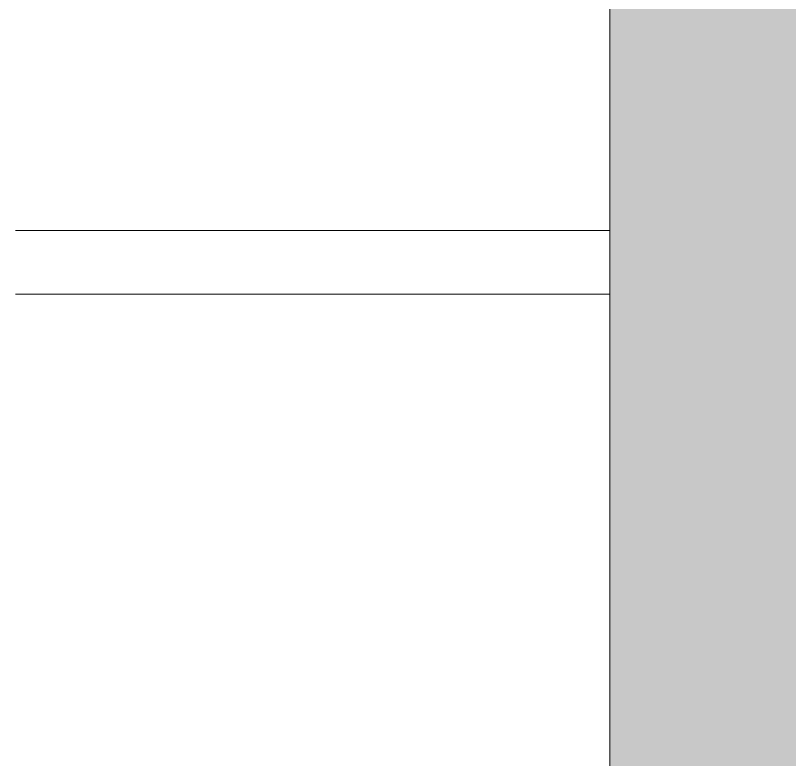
# Model space of a CAD drawing. Header units: metres. Extents: x 147 to 427, y -16 to 162.
# Drawn here: x 335.301 to 337.124, y 80.397 to 82.149 of the extents above; entities that cross this region are included whole.
import ezdxf

# ---------------------------------------------------------------- set-up
doc = ezdxf.new("R2010")
doc.units = ezdxf.units.M
doc.layers.add('1053_ARQ_BASE_MATADOURO_dwg', color=7, linetype='Continuous', lineweight=5, true_color=0x767676)
for name, color, linetype, lineweight in [('A-DETL', 7, 'Continuous', 5), ('A-DETL-GENF', 7, 'Continuous', 5), ('A-ESQ-PORTAS', 7, 'Continuous', 20)]:
    doc.layers.add(name, color=color, linetype=linetype, lineweight=lineweight)

# ---------------------------------------------------------------- blocks, each defined once
blk = doc.blocks.new('1053_ARQ_BASE_MATADOURO_dwg_arq geral tgov-4039641-TÉRREO 1_20 - Dependente 1')
at = {"layer": 'A-ESQ-PORTAS', "color": 253, "true_color": 0xaaaaaa}
for p, q in [((38.0987, -1.5435), (36.6993, -1.5435)), ((38.0987, -1.6935), (36.6993, -1.6935))]:
    blk.add_line(p, q, dxfattribs=at)
blk = doc.blocks.new('1053_ARQ_BASE_MATADOURO_dwg-3625622-TÉRREO 1_20 - Dependente 1')
blk.add_blockref('1053_ARQ_BASE_MATADOURO_dwg_arq geral tgov-4039641-TÉRREO 1_20 - Dependente 1', (130.2098, 83.186))

msp = doc.modelspace()

# ---------------------------------------------------------------- hatches: boundary and pattern name
at = {"layer": 'A-DETL-GENF', "true_color": 0xffff00}
h = msp.add_hatch(color=2, dxfattribs=at)
h.paths.add_polyline_path([(335.07, 79.4463), (337.1686, 79.4463), (337.1686, 100.0742), (313.5687, 100.0742), (313.5687, 79.4463), (334.6004, 79.4463)])
h.paths.add_polyline_path([(314.078, 79.9026), (314.078, 99.7769), (336.7005, 99.7769), (336.7005, 79.9026), (321.6934, 79.9026)])

# ---------------------------------------------------------------- linework, layer by layer
at = {"layer": 'A-DETL'}
msp.add_line((336.7005, 99.7769), (336.7005, 79.9026), dxfattribs=at)

# ---------------------------------------------------------------- block references
at = {"layer": '1053_ARQ_BASE_MATADOURO_dwg', "color": 253, "true_color": 0xaaaaaa}
msp.add_blockref('1053_ARQ_BASE_MATADOURO_dwg-3625622-TÉRREO 1_20 - Dependente 1', (168.392, 0), dxfattribs=at)

doc.saveas('drawing.dxf')
